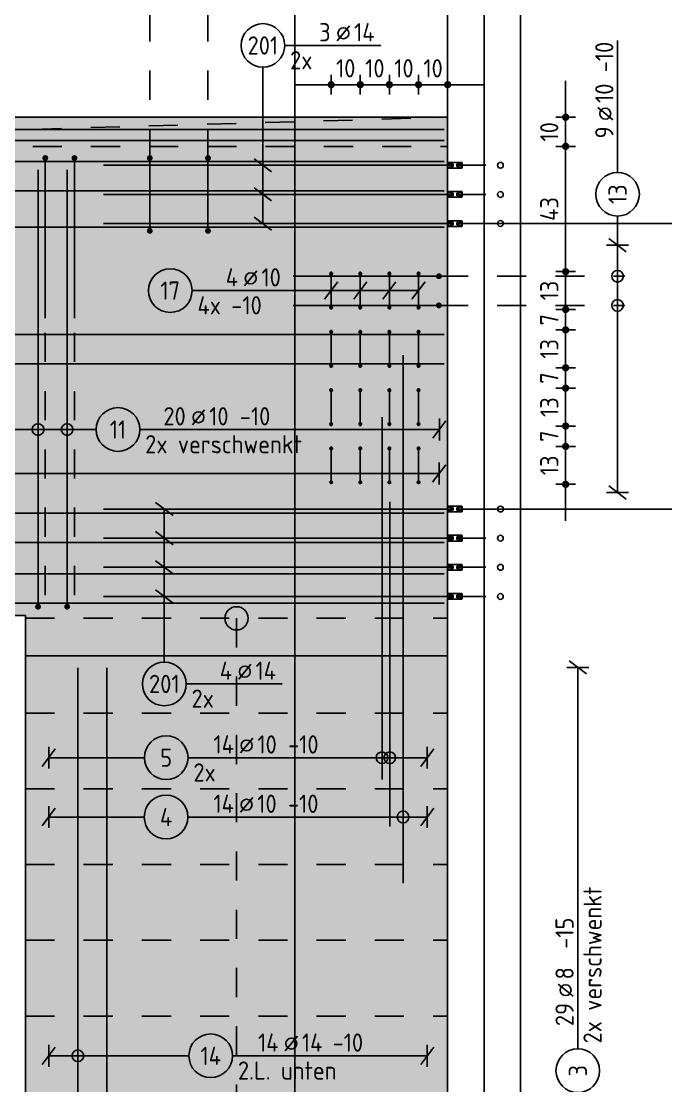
# Model space of a CAD drawing. Extents: x 0 to 27.3, y -4.8 to 14.9.
# Drawn here: x 5.004 to 7.217, y 7.911 to 11.564 of the extents above; entities that cross this region are included whole.
import ezdxf
from ezdxf.enums import TextEntityAlignment as Align

# ---------------------------------------------------------------- set-up
doc = ezdxf.new("R2010")
doc.units = 0
doc.header["$LTSCALE"] = 0.25
for name, pattern in [('AUSGEZOGEN', [1000.01, 1000, 0.01]), ('DOT', [0.175, 0.05, -0.125]), ('HIDDEN', [0.375, 0.25, -0.125]), ('VERDECKT', [0.375, 0.25, -0.125])]:
    doc.linetypes.add(name, pattern=pattern)
for name, color, linetype in [('ACHSEN', 7, 'Continuous'), ('AFU', 7, 'Continuous'), ('BETON', 7, 'Continuous'), ('DRUEBER', 7, 'Continuous'), ('grau_hell', 7, 'Continuous'), ('grau_mittel', 7, 'Continuous'), ('LENTON', 7, 'Continuous'), ('MASSE', 7, 'Continuous'), ('OBJEKT', 7, 'Continuous'), ('RND', 7, 'Continuous'), ('VERDECKT', 7, 'Continuous')]:
    doc.layers.add(name, color=color, linetype=linetype)
doc.layers.add('NOPLOT', color=7, linetype='Continuous', plot=False)
doc.styles.add('txt', font='isocp.shx')
doc.linetypes.add('AFU_50L', pattern='A,0.75,["/",Standard,S=0.2,R=0,X=-0.01,Y=-0.1],0.07,["/",Standard,S=0.2,R=0,X=-0.01,Y=-0.1],0.75', length=1.57)
doc.dimstyles.new('DOT_I', dxfattribs={"dimscale": 0.25, "dimtxt": 0.25, "dimasz": 0.25, "dimexe": 0.1, "dimexo": 0.3, "dimgap": 0.1, "dimtad": 1, "dimdec": 3, "dimzin": 3, "dimtxsty": 'txt', "dimblk": 'DOT', "dimblk1": 'DOT', "dimblk2": 'DOT', "dimsah": 1, "dimcen": 0.1, "dimse1": 1, "dimse2": 1, "dimazin": 0, "dimtfac": 1, "dimtdec": 4, "dimtix": 1, "dimtmove": 2, "dimatfit": 3, "dimfxl": 0, "dimtvp": 1, "dimtolj": 1, "dimtzin": 0, "dimarcsym": 0})

# ---------------------------------------------------------------- blocks, each defined once
blk = doc.blocks.new('RND_LEI')
at = {"layer": 'RND', "color": 7, "linetype": 'Continuous'}
blk.add_line((1.022, 0.066), (1.19, 0.27), dxfattribs=at)
for centre, radius in [((0, 0), 0.3), ((1.106, 0.168), 0.075)]:
    blk.add_circle(centre, radius, dxfattribs=at)
at = {"layer": 'RND', "color": 7, "linetype": 'Continuous', "style": 'txt'}
blk.add_attdef('ANZ', text='', height=0.25, dxfattribs=at).set_placement((0.931, 0.057), align=Align.RIGHT)
for tag, p in [('DUM', (1.253, 0.057)), ('ABSTD', (1.674, 0.057)), ('POSTXT', (0.374, -0.327))]:
    blk.add_attdef(tag, p, '', height=0.25, dxfattribs=at)
blk.add_attdef('POSL', text='', height=0.25, dxfattribs=at).set_placement((0, 0), align=Align.MIDDLE)
blk = doc.blocks.new('LEI_GRE')
at = {"layer": 'RND', "color": 7, "linetype": 'Continuous'}
for p, q in [((0, 0.15), (0, -0.15)), ((-0.09, -0.12), (0.09, 0.12))]:
    blk.add_line(p, q, dxfattribs=at)
blk = doc.blocks.new('DOT')
at = {"layer": 'MASSE', "color": 7, "linetype": 'Continuous'}
for p, q in [((0, 0), (-1, 0)), ((0, 0.54), (0, -0.54))]:
    blk.add_line(p, q, dxfattribs=at)
at = {"layer": 'MASSE', "color": 7, "linetype": 'Continuous', "const_width": 0.2}
blk.add_lwpolyline([(-0.1, 0, 1), (0.1, 0, 1)], format="xyb", close=True, dxfattribs=at)
blk = doc.blocks.new('*D61')
at = {"layer": 'Defpoints', "color": 0, "linetype": 'AUSGEZOGEN', "transparency": 16777216}
for p in [(6.0679, 11.3466), (6.0679, 11.3466), (6.1679, 11.3466)]:
    blk.add_point(p, dxfattribs=at)
at = {"layer": 'MASSE', "color": 0, "linetype": 'AUSGEZOGEN', "lineweight": -2, "transparency": 16777216}
for p, q in [((6.0054, 11.3466), (5.9429, 11.3466)), ((6.1679, 11.3466), (6.0679, 11.3466)), ((6.2304, 11.3466), (6.2929, 11.3466))]:
    blk.add_line(p, q, dxfattribs=at)
at = {"layer": 'MASSE', "color": 0, "linetype": 'AUSGEZOGEN', "lineweight": -2, "transparency": 16777216, "xscale": 0.0625, "yscale": 0.0625, "zscale": 0.0625}
blk.add_blockref('DOT', (6.0679, 11.3466), dxfattribs=at)
at = {"layer": 'MASSE', "color": 0, "linetype": 'AUSGEZOGEN', "lineweight": -2, "transparency": 16777216, "xscale": 0.0625, "yscale": 0.0625, "zscale": 0.0625, "rotation": 180}
blk.add_blockref('DOT', (6.1679, 11.3466), dxfattribs=at)
at = {"layer": 'MASSE', "color": 0, "linetype": 'AUSGEZOGEN', "transparency": 16777216, "insert": (6.1179, 11.4028), "char_height": 0.0625, "attachment_point": 5, "style": 'txt'}
blk.add_mtext('\\A1;10', dxfattribs=at)
blk = doc.blocks.new('*D62')
at = {"layer": 'Defpoints', "color": 0, "linetype": 'AUSGEZOGEN', "transparency": 16777216}
for p in [(6.1679, 11.3466), (6.2679, 11.3466), (6.2679, 11.3466)]:
    blk.add_point(p, dxfattribs=at)
at = {"layer": 'MASSE', "color": 0, "linetype": 'AUSGEZOGEN', "lineweight": -2, "transparency": 16777216}
for p, q in [((6.1054, 11.3466), (6.0429, 11.3466)), ((6.1679, 11.3466), (6.2679, 11.3466)), ((6.3304, 11.3466), (6.3929, 11.3466))]:
    blk.add_line(p, q, dxfattribs=at)
at = {"layer": 'MASSE', "color": 0, "linetype": 'AUSGEZOGEN', "lineweight": -2, "transparency": 16777216, "xscale": 0.0625, "yscale": 0.0625, "zscale": 0.0625}
blk.add_blockref('DOT', (6.1679, 11.3466), dxfattribs=at)
at = {"layer": 'MASSE', "color": 0, "linetype": 'AUSGEZOGEN', "lineweight": -2, "transparency": 16777216, "xscale": 0.0625, "yscale": 0.0625, "zscale": 0.0625, "rotation": 180}
blk.add_blockref('DOT', (6.2679, 11.3466), dxfattribs=at)
at = {"layer": 'MASSE', "color": 0, "linetype": 'AUSGEZOGEN', "transparency": 16777216, "insert": (6.2179, 11.4028), "char_height": 0.0625, "attachment_point": 5, "style": 'txt'}
blk.add_mtext('\\A1;10', dxfattribs=at)
blk = doc.blocks.new('*D63')
at = {"layer": 'Defpoints', "color": 0, "linetype": 'AUSGEZOGEN', "transparency": 16777216}
for p in [(6.2679, 11.3466), (6.3679, 11.3466), (6.3679, 11.3466)]:
    blk.add_point(p, dxfattribs=at)
at = {"layer": 'MASSE', "color": 0, "linetype": 'AUSGEZOGEN', "lineweight": -2, "transparency": 16777216}
for p, q in [((6.2054, 11.3466), (6.1429, 11.3466)), ((6.2679, 11.3466), (6.3679, 11.3466)), ((6.4304, 11.3466), (6.4929, 11.3466))]:
    blk.add_line(p, q, dxfattribs=at)
at = {"layer": 'MASSE', "color": 0, "linetype": 'AUSGEZOGEN', "lineweight": -2, "transparency": 16777216, "xscale": 0.0625, "yscale": 0.0625, "zscale": 0.0625}
blk.add_blockref('DOT', (6.2679, 11.3466), dxfattribs=at)
at = {"layer": 'MASSE', "color": 0, "linetype": 'AUSGEZOGEN', "lineweight": -2, "transparency": 16777216, "xscale": 0.0625, "yscale": 0.0625, "zscale": 0.0625, "rotation": 180}
blk.add_blockref('DOT', (6.3679, 11.3466), dxfattribs=at)
at = {"layer": 'MASSE', "color": 0, "linetype": 'AUSGEZOGEN', "transparency": 16777216, "insert": (6.3179, 11.4028), "char_height": 0.0625, "attachment_point": 5, "style": 'txt'}
blk.add_mtext('\\A1;10', dxfattribs=at)
blk = doc.blocks.new('*D64')
at = {"layer": 'Defpoints', "color": 0, "linetype": 'AUSGEZOGEN', "transparency": 16777216}
for p in [(6.3679, 11.3466), (6.4679, 11.3466), (6.4679, 11.3466)]:
    blk.add_point(p, dxfattribs=at)
at = {"layer": 'MASSE', "color": 0, "linetype": 'AUSGEZOGEN', "lineweight": -2, "transparency": 16777216}
for p, q in [((6.3054, 11.3466), (6.2429, 11.3466)), ((6.3679, 11.3466), (6.4679, 11.3466)), ((6.5304, 11.3466), (6.5929, 11.3466))]:
    blk.add_line(p, q, dxfattribs=at)
at = {"layer": 'MASSE', "color": 0, "linetype": 'AUSGEZOGEN', "lineweight": -2, "transparency": 16777216, "xscale": 0.0625, "yscale": 0.0625, "zscale": 0.0625}
blk.add_blockref('DOT', (6.3679, 11.3466), dxfattribs=at)
at = {"layer": 'MASSE', "color": 0, "linetype": 'AUSGEZOGEN', "lineweight": -2, "transparency": 16777216, "xscale": 0.0625, "yscale": 0.0625, "zscale": 0.0625, "rotation": 180}
blk.add_blockref('DOT', (6.4679, 11.3466), dxfattribs=at)
at = {"layer": 'MASSE', "color": 0, "linetype": 'AUSGEZOGEN', "transparency": 16777216, "insert": (6.4179, 11.4028), "char_height": 0.0625, "attachment_point": 5, "style": 'txt'}
blk.add_mtext('\\A1;10', dxfattribs=at)
blk = doc.blocks.new('*D80')
at = {"layer": 'Defpoints', "color": 0, "linetype": 'AUSGEZOGEN', "transparency": 16777216}
for p in [(6.8732, 11.2349), (6.8732, 11.2349), (6.8732, 11.1349)]:
    blk.add_point(p, dxfattribs=at)
at = {"layer": 'MASSE', "color": 0, "linetype": 'AUSGEZOGEN', "lineweight": -2, "transparency": 16777216}
for p, q in [((6.8732, 11.2974), (6.8732, 11.3599)), ((6.8732, 11.1349), (6.8732, 11.2349)), ((6.8732, 11.0724), (6.8732, 11.0099))]:
    blk.add_line(p, q, dxfattribs=at)
at = {"layer": 'MASSE', "color": 0, "linetype": 'AUSGEZOGEN', "lineweight": -2, "transparency": 16777216, "xscale": 0.0625, "yscale": 0.0625, "zscale": 0.0625}
for p, rotation in [((6.8732, 11.2349), 270), ((6.8732, 11.1349), 90)]:
    blk.add_blockref('DOT', p, dxfattribs=dict(at, rotation=rotation))
at = {"layer": 'MASSE', "color": 0, "linetype": 'AUSGEZOGEN', "transparency": 16777216, "insert": (6.8169, 11.1849), "char_height": 0.0625, "attachment_point": 5, "rotation": 90, "style": 'txt'}
blk.add_mtext('\\A1;10', dxfattribs=at)
blk = doc.blocks.new('*D81')
at = {"layer": 'Defpoints', "color": 0, "linetype": 'AUSGEZOGEN', "transparency": 16777216}
for p in [(6.8732, 11.1349), (6.8732, 10.7049), (6.8732, 10.7049)]:
    blk.add_point(p, dxfattribs=at)
at = {"layer": 'MASSE', "color": 0, "linetype": 'AUSGEZOGEN', "lineweight": -2, "transparency": 16777216}
blk.add_line((6.8732, 11.0724), (6.8732, 10.7674), dxfattribs=at)
at = {"layer": 'MASSE', "color": 0, "linetype": 'AUSGEZOGEN', "lineweight": -2, "transparency": 16777216, "xscale": 0.0625, "yscale": 0.0625, "zscale": 0.0625}
for p, rotation in [((6.8732, 11.1349), 90), ((6.8732, 10.7049), 270)]:
    blk.add_blockref('DOT', p, dxfattribs=dict(at, rotation=rotation))
at = {"layer": 'MASSE', "color": 0, "linetype": 'AUSGEZOGEN', "transparency": 16777216, "insert": (6.8169, 10.9199), "char_height": 0.0625, "attachment_point": 5, "rotation": 90, "style": 'txt'}
blk.add_mtext('\\A1;43', dxfattribs=at)
blk = doc.blocks.new('*D82')
at = {"layer": 'Defpoints', "color": 0, "linetype": 'AUSGEZOGEN', "transparency": 16777216}
for p in [(6.8732, 10.7049), (6.8732, 10.5749), (6.8732, 10.5749)]:
    blk.add_point(p, dxfattribs=at)
at = {"layer": 'MASSE', "color": 0, "linetype": 'AUSGEZOGEN', "lineweight": -2, "transparency": 16777216}
for p, q in [((6.8732, 10.7674), (6.8732, 10.8299)), ((6.8732, 10.7049), (6.8732, 10.5749)), ((6.8732, 10.5124), (6.8732, 10.4499))]:
    blk.add_line(p, q, dxfattribs=at)
at = {"layer": 'MASSE', "color": 0, "linetype": 'AUSGEZOGEN', "lineweight": -2, "transparency": 16777216, "xscale": 0.0625, "yscale": 0.0625, "zscale": 0.0625}
for p, rotation in [((6.8732, 10.7049), 270), ((6.8732, 10.5749), 90)]:
    blk.add_blockref('DOT', p, dxfattribs=dict(at, rotation=rotation))
at = {"layer": 'MASSE', "color": 0, "linetype": 'AUSGEZOGEN', "transparency": 16777216, "insert": (6.8169, 10.6399), "char_height": 0.0625, "attachment_point": 5, "rotation": 90, "style": 'txt'}
blk.add_mtext('\\A1;13', dxfattribs=at)
blk = doc.blocks.new('*D83')
at = {"layer": 'Defpoints', "color": 0, "linetype": 'AUSGEZOGEN', "transparency": 16777216}
for p in [(6.8732, 10.5749), (6.8732, 10.5049), (6.8732, 10.5049)]:
    blk.add_point(p, dxfattribs=at)
at = {"layer": 'MASSE', "color": 0, "linetype": 'AUSGEZOGEN', "lineweight": -2, "transparency": 16777216}
for p, q in [((6.8732, 10.6374), (6.8732, 10.6999)), ((6.8732, 10.5749), (6.8732, 10.5049)), ((6.8732, 10.4424), (6.8732, 10.3799))]:
    blk.add_line(p, q, dxfattribs=at)
at = {"layer": 'MASSE', "color": 0, "linetype": 'AUSGEZOGEN', "lineweight": -2, "transparency": 16777216, "xscale": 0.0625, "yscale": 0.0625, "zscale": 0.0625}
for p, rotation in [((6.8732, 10.5749), 270), ((6.8732, 10.5049), 90)]:
    blk.add_blockref('DOT', p, dxfattribs=dict(at, rotation=rotation))
at = {"layer": 'MASSE', "color": 0, "linetype": 'AUSGEZOGEN', "transparency": 16777216, "insert": (6.8169, 10.5399), "char_height": 0.0625, "attachment_point": 5, "rotation": 90, "style": 'txt'}
blk.add_mtext('\\A1;7', dxfattribs=at)
blk = doc.blocks.new('*D84')
at = {"layer": 'Defpoints', "color": 0, "linetype": 'AUSGEZOGEN', "transparency": 16777216}
for p in [(6.8732, 10.5049), (6.8732, 10.3749), (6.8732, 10.3749)]:
    blk.add_point(p, dxfattribs=at)
at = {"layer": 'MASSE', "color": 0, "linetype": 'AUSGEZOGEN', "lineweight": -2, "transparency": 16777216}
for p, q in [((6.8732, 10.5674), (6.8732, 10.6299)), ((6.8732, 10.5049), (6.8732, 10.3749)), ((6.8732, 10.3124), (6.8732, 10.2499))]:
    blk.add_line(p, q, dxfattribs=at)
at = {"layer": 'MASSE', "color": 0, "linetype": 'AUSGEZOGEN', "lineweight": -2, "transparency": 16777216, "xscale": 0.0625, "yscale": 0.0625, "zscale": 0.0625}
for p, rotation in [((6.8732, 10.5049), 270), ((6.8732, 10.3749), 90)]:
    blk.add_blockref('DOT', p, dxfattribs=dict(at, rotation=rotation))
at = {"layer": 'MASSE', "color": 0, "linetype": 'AUSGEZOGEN', "transparency": 16777216, "insert": (6.8169, 10.4399), "char_height": 0.0625, "attachment_point": 5, "rotation": 90, "style": 'txt'}
blk.add_mtext('\\A1;13', dxfattribs=at)
blk = doc.blocks.new('*D85')
at = {"layer": 'Defpoints', "color": 0, "linetype": 'AUSGEZOGEN', "transparency": 16777216}
for p in [(6.8732, 10.3749), (6.8732, 10.3049), (6.8732, 10.3049)]:
    blk.add_point(p, dxfattribs=at)
at = {"layer": 'MASSE', "color": 0, "linetype": 'AUSGEZOGEN', "lineweight": -2, "transparency": 16777216}
for p, q in [((6.8732, 10.4374), (6.8732, 10.4999)), ((6.8732, 10.3749), (6.8732, 10.3049)), ((6.8732, 10.2424), (6.8732, 10.1799))]:
    blk.add_line(p, q, dxfattribs=at)
at = {"layer": 'MASSE', "color": 0, "linetype": 'AUSGEZOGEN', "lineweight": -2, "transparency": 16777216, "xscale": 0.0625, "yscale": 0.0625, "zscale": 0.0625}
for p, rotation in [((6.8732, 10.3749), 270), ((6.8732, 10.3049), 90)]:
    blk.add_blockref('DOT', p, dxfattribs=dict(at, rotation=rotation))
at = {"layer": 'MASSE', "color": 0, "linetype": 'AUSGEZOGEN', "transparency": 16777216, "insert": (6.8169, 10.3399), "char_height": 0.0625, "attachment_point": 5, "rotation": 90, "style": 'txt'}
blk.add_mtext('\\A1;7', dxfattribs=at)
blk = doc.blocks.new('*D86')
at = {"layer": 'Defpoints', "color": 0, "linetype": 'AUSGEZOGEN', "transparency": 16777216}
for p in [(6.8732, 10.3049), (6.8732, 10.1749), (6.8732, 10.1749)]:
    blk.add_point(p, dxfattribs=at)
at = {"layer": 'MASSE', "color": 0, "linetype": 'AUSGEZOGEN', "lineweight": -2, "transparency": 16777216}
for p, q in [((6.8732, 10.3674), (6.8732, 10.4299)), ((6.8732, 10.3049), (6.8732, 10.1749)), ((6.8732, 10.1124), (6.8732, 10.0499))]:
    blk.add_line(p, q, dxfattribs=at)
at = {"layer": 'MASSE', "color": 0, "linetype": 'AUSGEZOGEN', "lineweight": -2, "transparency": 16777216, "xscale": 0.0625, "yscale": 0.0625, "zscale": 0.0625}
for p, rotation in [((6.8732, 10.3049), 270), ((6.8732, 10.1749), 90)]:
    blk.add_blockref('DOT', p, dxfattribs=dict(at, rotation=rotation))
at = {"layer": 'MASSE', "color": 0, "linetype": 'AUSGEZOGEN', "transparency": 16777216, "insert": (6.8169, 10.2399), "char_height": 0.0625, "attachment_point": 5, "rotation": 90, "style": 'txt'}
blk.add_mtext('\\A1;13', dxfattribs=at)
blk = doc.blocks.new('*D87')
at = {"layer": 'Defpoints', "color": 0, "linetype": 'AUSGEZOGEN', "transparency": 16777216}
for p in [(6.8732, 10.1749), (6.8732, 10.1049), (6.8732, 10.1049)]:
    blk.add_point(p, dxfattribs=at)
at = {"layer": 'MASSE', "color": 0, "linetype": 'AUSGEZOGEN', "lineweight": -2, "transparency": 16777216}
for p, q in [((6.8732, 10.2374), (6.8732, 10.2999)), ((6.8732, 10.1749), (6.8732, 10.1049)), ((6.8732, 10.0424), (6.8732, 9.9799))]:
    blk.add_line(p, q, dxfattribs=at)
at = {"layer": 'MASSE', "color": 0, "linetype": 'AUSGEZOGEN', "lineweight": -2, "transparency": 16777216, "xscale": 0.0625, "yscale": 0.0625, "zscale": 0.0625}
for p, rotation in [((6.8732, 10.1749), 270), ((6.8732, 10.1049), 90)]:
    blk.add_blockref('DOT', p, dxfattribs=dict(at, rotation=rotation))
at = {"layer": 'MASSE', "color": 0, "linetype": 'AUSGEZOGEN', "transparency": 16777216, "insert": (6.8169, 10.1399), "char_height": 0.0625, "attachment_point": 5, "rotation": 90, "style": 'txt'}
blk.add_mtext('\\A1;7', dxfattribs=at)
blk = doc.blocks.new('*D88')
at = {"layer": 'Defpoints', "color": 0, "linetype": 'AUSGEZOGEN', "transparency": 16777216}
for p in [(6.8732, 10.1049), (6.8732, 9.9749), (6.8732, 9.9749)]:
    blk.add_point(p, dxfattribs=at)
at = {"layer": 'MASSE', "color": 0, "linetype": 'AUSGEZOGEN', "lineweight": -2, "transparency": 16777216}
for p, q in [((6.8732, 10.1674), (6.8732, 10.2299)), ((6.8732, 10.1049), (6.8732, 9.9749)), ((6.8732, 9.9124), (6.8732, 9.8499))]:
    blk.add_line(p, q, dxfattribs=at)
at = {"layer": 'MASSE', "color": 0, "linetype": 'AUSGEZOGEN', "lineweight": -2, "transparency": 16777216, "xscale": 0.0625, "yscale": 0.0625, "zscale": 0.0625}
for p, rotation in [((6.8732, 10.1049), 270), ((6.8732, 9.9749), 90)]:
    blk.add_blockref('DOT', p, dxfattribs=dict(at, rotation=rotation))
at = {"layer": 'MASSE', "color": 0, "linetype": 'AUSGEZOGEN', "transparency": 16777216, "insert": (6.8169, 10.0399), "char_height": 0.0625, "attachment_point": 5, "rotation": 90, "style": 'txt'}
blk.add_mtext('\\A1;13', dxfattribs=at)

msp = doc.modelspace()

# ---------------------------------------------------------------- hatches: boundary and pattern name
at = {"layer": 'grau_hell', "transparency": 33554687}
msp.add_hatch(color=9, dxfattribs=at).paths.add_polyline_path([(3.0429, 11.2349), (3.0429, 8.8649), (4.4929, 8.8649), (4.4929, 9.5249), (5.0179, 9.5249), (5.0179, 9.386), (6.4679, 9.386), (6.4679, 11.2349)])
at = {"layer": 'grau_mittel'}
h = msp.add_hatch(color=61, dxfattribs=at)
h.paths.add_polyline_path([(6.4679, 9.386), (5.0179, 9.386), (5.0179, 5.8649), (5.0179, 5.7952), (6.4679, 5.7952)])
h.paths.add_polyline_path([(3.0429, 7.0449), (4.4929, 7.0449), (4.4929, 8.8649), (3.0429, 8.8649)])

# ---------------------------------------------------------------- linework, layer by layer
at = {"layer": 'ACHSEN', "color": 140, "linetype": 'AUSGEZOGEN'}
msp.add_line((6.5929, 13.2849), (6.5929, 5.0813), dxfattribs=at)
at = {"layer": 'AFU', "color": 8, "linetype": 'AFU_50L'}
msp.add_line((5.0179, 9.386), (6.4679, 9.386), dxfattribs=at)
at = {"layer": 'BETON', "color": 6, "linetype": 'AUSGEZOGEN', "lineweight": -2}
for p, q in [((6.4679, 5.0813), (6.4679, 12.2349)), ((6.7179, 12.2349), (6.7179, 5.0813))]:
    msp.add_line(p, q, dxfattribs=at)
at = {"layer": 'BETON', "color": 6, "linetype": 'AUSGEZOGEN'}
for p, q in [((3.0429, 11.2349), (6.4679, 11.2349)), ((4.4929, 9.5249), (5.0179, 9.5249)), ((5.0179, 5.8649), (5.0179, 9.5249))]:
    msp.add_line(p, q, dxfattribs=at)
at = {"layer": 'DRUEBER', "color": 7, "linetype": 'DOT'}
for p, q in [((5.0179, 9.5149), (6.4679, 9.5149)), ((5.7429, 9.5149), (5.7429, 5.8649)), ((5.0179, 9.1899), (6.4679, 9.1899)), ((5.0179, 8.9299), (6.4679, 8.9299)), ((5.0179, 8.6699), (6.4679, 8.6699)), ((5.0179, 8.4099), (6.4679, 8.4099)), ((5.0179, 8.1499), (6.4679, 8.1499))]:
    msp.add_line(p, q, dxfattribs=at)
at = {"layer": 'LENTON', "color": 102}
for p, q in [((6.4679, 11.0797), (6.4689, 11.0797)), ((6.4679, 11.0748), (6.4679, 11.0797)), ((6.4679, 11.0772), (6.4688, 11.076)), ((6.4679, 11.065), (6.4679, 11.0748)), ((6.4688, 11.0637), (6.4688, 11.076)), ((6.4688, 11.076), (6.4864, 11.0741)), ((6.4688, 11.0637), (6.4688, 11.076)), ((6.4689, 11.0797), (6.4695, 11.0785)), ((6.4702, 11.0785), (6.4708, 11.0797)), ((6.4708, 11.0797), (6.5163, 11.0797)), ((6.4864, 11.0656), (6.4864, 11.0741)), ((6.4991, 11.0741), (6.5167, 11.076)), ((6.4991, 11.0656), (6.4991, 11.0741)), ((6.5163, 11.0797), (6.5177, 11.0784)), ((6.5167, 11.076), (6.5177, 11.0772)), ((6.5177, 11.0784), (6.5177, 11.0772)), ((6.5177, 11.0699), (6.5177, 11.0772)), ((6.4679, 11.06), (6.4679, 11.065)), ((6.4688, 11.0637), (6.4679, 11.0626)), ((6.4679, 11.06), (6.4689, 11.06)), ((6.4864, 11.0656), (6.4688, 11.0637)), ((6.4695, 11.0612), (6.4689, 11.06)), ((6.4708, 11.06), (6.4702, 11.0612)), ((6.4708, 11.06), (6.5163, 11.06)), ((6.5167, 11.0637), (6.4991, 11.0656)), ((6.5177, 11.0614), (6.5163, 11.06)), ((6.5177, 11.0626), (6.5167, 11.0637)), ((6.5177, 11.0625), (6.5177, 11.0699)), ((6.5177, 11.0614), (6.5177, 11.0625)), ((6.4679, 10.9797), (6.4689, 10.9797)), ((6.4679, 10.9748), (6.4679, 10.9797)), ((6.4679, 10.9772), (6.4688, 10.976)), ((6.4679, 10.965), (6.4679, 10.9748)), ((6.4679, 10.96), (6.4679, 10.965)), ((6.4688, 10.9637), (6.4679, 10.9626)), ((6.4688, 10.9637), (6.4688, 10.976)), ((6.4688, 10.976), (6.4864, 10.9741)), ((6.4688, 10.9637), (6.4688, 10.976)), ((6.4864, 10.9656), (6.4688, 10.9637)), ((6.4689, 10.9797), (6.4695, 10.9785)), ((6.4695, 10.9612), (6.4689, 10.96)), ((6.4702, 10.9785), (6.4708, 10.9797)), ((6.4708, 10.96), (6.4702, 10.9612)), ((6.4708, 10.9797), (6.5163, 10.9797)), ((6.4864, 10.9656), (6.4864, 10.9741)), ((6.4991, 10.9741), (6.5167, 10.976)), ((6.4991, 10.9656), (6.4991, 10.9741)), ((6.5167, 10.9637), (6.4991, 10.9656)), ((6.5163, 10.9797), (6.5177, 10.9784)), ((6.5177, 10.9614), (6.5163, 10.96)), ((6.5167, 10.976), (6.5177, 10.9772)), ((6.5177, 10.9626), (6.5167, 10.9637)), ((6.5177, 10.9784), (6.5177, 10.9772)), ((6.5177, 10.9699), (6.5177, 10.9772)), ((6.5177, 10.9625), (6.5177, 10.9699)), ((6.5177, 10.9614), (6.5177, 10.9625)), ((6.4679, 10.96), (6.4689, 10.96)), ((6.4708, 10.96), (6.5163, 10.96)), ((6.4679, 10.8797), (6.4689, 10.8797)), ((6.4679, 10.8748), (6.4679, 10.8797)), ((6.4679, 10.8772), (6.4688, 10.876)), ((6.4679, 10.865), (6.4679, 10.8748)), ((6.4679, 10.86), (6.4679, 10.865)), ((6.4688, 10.8637), (6.4679, 10.8626)), ((6.4679, 10.86), (6.4689, 10.86)), ((6.4688, 10.8637), (6.4688, 10.876)), ((6.4688, 10.876), (6.4864, 10.8741)), ((6.4688, 10.8637), (6.4688, 10.876)), ((6.4864, 10.8656), (6.4688, 10.8637)), ((6.4689, 10.8797), (6.4695, 10.8785)), ((6.4695, 10.8612), (6.4689, 10.86)), ((6.4702, 10.8785), (6.4708, 10.8797)), ((6.4708, 10.86), (6.4702, 10.8612)), ((6.4708, 10.8797), (6.5163, 10.8797)), ((6.4708, 10.86), (6.5163, 10.86)), ((6.4864, 10.8656), (6.4864, 10.8741)), ((6.4991, 10.8741), (6.5167, 10.876)), ((6.4991, 10.8656), (6.4991, 10.8741)), ((6.5167, 10.8637), (6.4991, 10.8656)), ((6.5163, 10.8797), (6.5177, 10.8784)), ((6.5177, 10.8614), (6.5163, 10.86)), ((6.5167, 10.876), (6.5177, 10.8772)), ((6.5177, 10.8626), (6.5167, 10.8637)), ((6.5177, 10.8784), (6.5177, 10.8772)), ((6.5177, 10.8699), (6.5177, 10.8772)), ((6.5177, 10.8625), (6.5177, 10.8699)), ((6.5177, 10.8614), (6.5177, 10.8625)), ((6.4679, 9.8998), (6.4689, 9.8998)), ((6.4679, 9.8949), (6.4679, 9.8998)), ((6.4679, 9.8973), (6.4688, 9.8961)), ((6.4679, 9.8851), (6.4679, 9.8949)), ((6.4679, 9.8802), (6.4679, 9.8851)), ((6.4688, 9.8838), (6.4679, 9.8827)), ((6.4679, 9.8802), (6.4689, 9.8802)), ((6.4688, 9.8838), (6.4688, 9.8961)), ((6.4688, 9.8961), (6.4864, 9.8942)), ((6.4688, 9.8838), (6.4688, 9.8961)), ((6.4864, 9.8857), (6.4688, 9.8838)), ((6.4689, 9.8998), (6.4695, 9.8986)), ((6.4695, 9.8813), (6.4689, 9.8802)), ((6.4702, 9.8986), (6.4708, 9.8998)), ((6.4708, 9.8802), (6.4702, 9.8813)), ((6.4708, 9.8998), (6.5163, 9.8998)), ((6.4708, 9.8802), (6.5163, 9.8802)), ((6.4864, 9.8857), (6.4864, 9.8942)), ((6.4991, 9.8942), (6.5167, 9.8961)), ((6.4991, 9.8857), (6.4991, 9.8942)), ((6.5167, 9.8838), (6.4991, 9.8857)), ((6.5163, 9.8998), (6.5177, 9.8985)), ((6.5177, 9.8815), (6.5163, 9.8802)), ((6.5167, 9.8961), (6.5177, 9.8973)), ((6.5177, 9.8827), (6.5167, 9.8838)), ((6.5177, 9.8985), (6.5177, 9.8973)), ((6.5177, 9.89), (6.5177, 9.8973)), ((6.5177, 9.8826), (6.5177, 9.89)), ((6.5177, 9.8815), (6.5177, 9.8826)), ((6.4679, 9.7998), (6.4689, 9.7998)), ((6.4679, 9.7949), (6.4679, 9.7998)), ((6.4679, 9.7973), (6.4688, 9.7961)), ((6.4679, 9.7851), (6.4679, 9.7949)), ((6.4688, 9.7838), (6.4688, 9.7961)), ((6.4688, 9.7961), (6.4864, 9.7942)), ((6.4688, 9.7838), (6.4688, 9.7961)), ((6.4689, 9.7998), (6.4695, 9.7986)), ((6.4702, 9.7986), (6.4708, 9.7998)), ((6.4708, 9.7998), (6.5163, 9.7998)), ((6.4864, 9.7857), (6.4864, 9.7942)), ((6.4991, 9.7942), (6.5167, 9.7961)), ((6.4991, 9.7857), (6.4991, 9.7942)), ((6.5163, 9.7998), (6.5177, 9.7985)), ((6.5167, 9.7961), (6.5177, 9.7973)), ((6.5177, 9.7985), (6.5177, 9.7973)), ((6.5177, 9.79), (6.5177, 9.7973)), ((6.4679, 9.7802), (6.4679, 9.7851)), ((6.4688, 9.7838), (6.4679, 9.7827)), ((6.4679, 9.7802), (6.4689, 9.7802)), ((6.4864, 9.7857), (6.4688, 9.7838)), ((6.4695, 9.7813), (6.4689, 9.7802)), ((6.4708, 9.7802), (6.4702, 9.7813)), ((6.4708, 9.7802), (6.5163, 9.7802)), ((6.5167, 9.7838), (6.4991, 9.7857)), ((6.5177, 9.7815), (6.5163, 9.7802)), ((6.5177, 9.7827), (6.5167, 9.7838)), ((6.5177, 9.7826), (6.5177, 9.79)), ((6.5177, 9.7815), (6.5177, 9.7826)), ((6.4679, 9.6998), (6.4689, 9.6998)), ((6.4679, 9.6949), (6.4679, 9.6998)), ((6.4679, 9.6973), (6.4688, 9.6961)), ((6.4679, 9.6851), (6.4679, 9.6949)), ((6.4679, 9.6802), (6.4679, 9.6851)), ((6.4688, 9.6838), (6.4679, 9.6827)), ((6.4688, 9.6838), (6.4688, 9.6961)), ((6.4688, 9.6961), (6.4864, 9.6942)), ((6.4688, 9.6838), (6.4688, 9.6961)), ((6.4864, 9.6857), (6.4688, 9.6838)), ((6.4689, 9.6998), (6.4695, 9.6986)), ((6.4702, 9.6986), (6.4708, 9.6998)), ((6.4708, 9.6998), (6.5163, 9.6998)), ((6.4864, 9.6857), (6.4864, 9.6942)), ((6.4991, 9.6942), (6.5167, 9.6961)), ((6.4991, 9.6857), (6.4991, 9.6942)), ((6.5167, 9.6838), (6.4991, 9.6857)), ((6.5163, 9.6998), (6.5177, 9.6985)), ((6.5167, 9.6961), (6.5177, 9.6973)), ((6.5177, 9.6827), (6.5167, 9.6838)), ((6.5177, 9.6985), (6.5177, 9.6973)), ((6.5177, 9.69), (6.5177, 9.6973)), ((6.5177, 9.6826), (6.5177, 9.69)), ((6.5177, 9.6815), (6.5177, 9.6826)), ((6.4679, 9.6802), (6.4689, 9.6802)), ((6.4695, 9.6813), (6.4689, 9.6802)), ((6.4708, 9.6802), (6.4702, 9.6813)), ((6.4708, 9.6802), (6.5163, 9.6802)), ((6.5177, 9.6815), (6.5163, 9.6802)), ((6.4679, 9.5998), (6.4689, 9.5998)), ((6.4679, 9.5949), (6.4679, 9.5998)), ((6.4679, 9.5973), (6.4688, 9.5961)), ((6.4679, 9.5851), (6.4679, 9.5949)), ((6.4679, 9.5802), (6.4679, 9.5851)), ((6.4688, 9.5838), (6.4679, 9.5827)), ((6.4679, 9.5802), (6.4689, 9.5802)), ((6.4688, 9.5838), (6.4688, 9.5961)), ((6.4688, 9.5961), (6.4864, 9.5942)), ((6.4688, 9.5838), (6.4688, 9.5961)), ((6.4864, 9.5857), (6.4688, 9.5838)), ((6.4689, 9.5998), (6.4695, 9.5986)), ((6.4695, 9.5813), (6.4689, 9.5802)), ((6.4702, 9.5986), (6.4708, 9.5998)), ((6.4708, 9.5802), (6.4702, 9.5813)), ((6.4708, 9.5998), (6.5163, 9.5998)), ((6.4708, 9.5802), (6.5163, 9.5802)), ((6.4864, 9.5857), (6.4864, 9.5942)), ((6.4991, 9.5942), (6.5167, 9.5961)), ((6.4991, 9.5857), (6.4991, 9.5942)), ((6.5167, 9.5838), (6.4991, 9.5857)), ((6.5163, 9.5998), (6.5177, 9.5985)), ((6.5177, 9.5815), (6.5163, 9.5802)), ((6.5167, 9.5961), (6.5177, 9.5973)), ((6.5177, 9.5827), (6.5167, 9.5838)), ((6.5177, 9.5985), (6.5177, 9.5973)), ((6.5177, 9.59), (6.5177, 9.5973)), ((6.5177, 9.5826), (6.5177, 9.59)), ((6.5177, 9.5815), (6.5177, 9.5826))]:
    msp.add_line(p, q, dxfattribs=at)
at = {"layer": 'LENTON', "color": 102, "linetype": 'AUSGEZOGEN'}
for p, q in [((6.5167, 11.0637), (6.5167, 11.076)), ((6.5167, 10.9637), (6.5167, 10.976)), ((6.5167, 10.8637), (6.5167, 10.876)), ((6.5167, 9.8838), (6.5167, 9.8961)), ((6.5167, 9.7838), (6.5167, 9.7961)), ((6.5167, 9.6838), (6.5167, 9.6961)), ((6.5167, 9.5838), (6.5167, 9.5961))]:
    msp.add_line(p, q, dxfattribs=at)
at = {"layer": 'LENTON', "color": 102}
for centre, start, end in [((6.4699, 11.0787), 207.5001, 332.4999), ((6.4699, 11.061), 27.5, 152.5), ((6.4699, 10.9787), 207.5001, 332.4999), ((6.4699, 10.961), 27.5, 152.5), ((6.4699, 10.8787), 207.5001, 332.4999), ((6.4699, 10.861), 27.5, 152.5), ((6.4699, 9.8988), 207.5001, 332.4999), ((6.4699, 9.8811), 27.5, 152.5), ((6.4699, 9.7988), 207.5001, 332.4999), ((6.4699, 9.7811), 27.5, 152.5), ((6.4699, 9.6988), 207.5001, 332.4999), ((6.4699, 9.6811), 27.5, 152.5), ((6.4699, 9.5988), 207.5001, 332.4999), ((6.4699, 9.5811), 27.5, 152.5)]:
    msp.add_arc(centre, 0.00041, start, end, dxfattribs=at)
at = {"layer": 'NOPLOT', "color": 191, "linetype": 'AUSGEZOGEN'}
for p, q in [((5.9435, 5.7094), (5.9435, 12.615)), ((6.5741, 10.8699), (8.2883, 10.8699)), ((6.5929, 9.89), (8.4529, 9.89))]:
    msp.add_line(p, q, dxfattribs=at)
at = {"layer": 'OBJEKT', "color": 7, "linetype": 'AUSGEZOGEN'}
msp.add_circle((5.7429, 9.5149), 0.04, dxfattribs=at)
at = {"layer": 'RND', "color": 102, "linetype": 'VERDECKT'}
for p, q in [((5.4449, 11.0949), (5.4449, 11.6314)), ((5.6449, 11.0949), (5.6449, 11.6314)), ((6.4379, 10.6891), (7.0764, 10.6891)), ((6.4379, 10.5891), (7.0764, 10.5891))]:
    msp.add_line(p, q, dxfattribs=at)
at = {"layer": 'RND', "color": 7, "linetype": 'AUSGEZOGEN'}
for p, q in [((5.9084, 11.4812), (6.2384, 11.4812)), ((7.0514, 11.0457), (7.0514, 11.4988)), ((7.0514, 10.7959), (7.0514, 10.8957)), ((7.0514, 9.947), (7.0514, 10.7959)), ((5.5902, 10.6399), (5.9102, 10.6399)), ((4.513, 10.163), (5.2607, 10.163)), ((5.4107, 10.163), (6.4395, 10.163)), ((4.4247, 10.0121), (6.439, 10.0121)), ((6.915, 9.3465), (6.915, 8.0371)), ((5.5699, 9.2898), (5.8999, 9.2898)), ((5.098, 9.0365), (5.4263, 9.0365)), ((5.5763, 9.0365), (6.398, 9.0365)), ((5.098, 8.8329), (5.426, 8.8329)), ((5.576, 8.8329), (6.398, 8.8329)), ((5.098, 8.0133), (5.5793, 8.0133)), ((5.7293, 8.0133), (6.398, 8.0133))]:
    msp.add_line(p, q, dxfattribs=at)
at = {"layer": 'RND', "color": 102, "linetype": 'AUSGEZOGEN'}
for p, q in [((5.8334, 11.4062), (5.8334, 10.8699)), ((5.9102, 10.6399), (6.3679, 10.6399)), ((5.4949, 9.89), (5.4949, 9.3648))]:
    msp.add_line(p, q, dxfattribs=at)
at = {"layer": 'RND', "color": 1, "linetype": 'HIDDEN'}
for p, q in [((5.0861, 9.5949), (5.0861, 11.0949)), ((5.1861, 9.5949), (5.1861, 11.0949)), ((6.4991, 11.0699), (6.6491, 11.0699)), ((6.4991, 10.9699), (6.6491, 10.9699)), ((6.4991, 10.8699), (6.6491, 10.8699)), ((6.4991, 9.89), (6.6491, 9.89)), ((6.4991, 9.79), (6.6491, 9.79)), ((6.4991, 9.69), (6.6491, 9.69)), ((6.4991, 9.59), (6.6491, 9.59))]:
    msp.add_line(p, q, dxfattribs=at)
at = {"layer": 'RND', "color": 1, "linetype": 'AUSGEZOGEN'}
for points in [[(3.0555, 11.1928), (6.4555, 11.1928)], [(3.0555, 11.1545), (6.4555, 11.1545)], [(3.0555, 11.0827), (6.4555, 11.0827)], [(5.0861, 10.5449), (5.0861, 11.0949)], [(5.1861, 10.5449), (5.1861, 11.0949)], [(5.4449, 11.0949), (5.4449, 10.8449)], [(5.6449, 11.0949), (5.6449, 10.8449)], [(5.0611, 9.5549), (5.0611, 11.0549)], [(5.1611, 9.5549), (5.1611, 11.0549)], [(6.4864, 11.0699), (5.2864, 11.0699)], [(3.0555, 10.9819), (6.4555, 10.9819)], [(6.4864, 10.9699), (5.2864, 10.9699)], [(3.0555, 10.8576), (6.4555, 10.8576)], [(6.4864, 10.8699), (5.2864, 10.8699)], [(6.4379, 10.6891), (5.9379, 10.6891)], [(6.0679, 10.7049), (6.0679, 10.5749)], [(6.1679, 10.7049), (6.1679, 10.5749)], [(6.2679, 10.7049), (6.2679, 10.5749)], [(6.3679, 10.7049), (6.3679, 10.5749)], [(6.4379, 10.5891), (5.9379, 10.5891)], [(3.0555, 10.4888), (6.4555, 10.4888)], [(6.0679, 10.5049), (6.0679, 10.3749)], [(6.1679, 10.5049), (6.1679, 10.3749)], [(6.2679, 10.5049), (6.2679, 10.3749)], [(6.3679, 10.5049), (6.3679, 10.3749)], [(6.315, 10.4177), (6.315, 9.4177), (6.315, 8.6056)], [(3.0555, 10.3888), (6.4555, 10.3888)], [(6.0679, 10.3049), (6.0679, 10.1749)], [(6.1679, 10.3049), (6.1679, 10.1749)], [(6.2679, 10.3049), (6.2679, 10.1749)], [(6.3679, 10.3049), (6.3679, 10.1749)], [(6.2426, 10.2056), (6.2426, 9.2056), (6.2426, 8.9615)], [(6.0679, 10.1049), (6.0679, 9.9749)], [(6.1679, 10.1049), (6.1679, 9.9749)], [(6.2679, 10.1049), (6.2679, 9.9749)], [(6.3679, 10.1049), (6.3679, 9.9749)], [(6.2692, 9.915), (6.2692, 9.615), (6.2692, 8.8004)], [(3.0555, 9.8756), (6.4555, 9.8756)], [(6.4864, 9.89), (5.2864, 9.89)], [(3.0555, 9.7756), (6.4555, 9.7756)], [(6.4864, 9.79), (5.2864, 9.79)], [(6.4864, 9.69), (5.2864, 9.69)], [(3.0555, 9.6678), (6.4555, 9.6678)], [(6.4864, 9.59), (5.2864, 9.59)], [(3.0555, 9.567), (6.4555, 9.567)], [(5.198, 5.8824), (5.198, 9.3452)], [(5.298, 5.8824), (5.298, 9.3452)]]:
    msp.add_lwpolyline(points, dxfattribs=at)
at = {"layer": 'RND', "color": 7, "linetype": 'AUSGEZOGEN'}
for points, const_width in [([(5.0811, 11.0949, 1), (5.0911, 11.0949, 1)], 0.01), ([(5.1811, 11.0949, 1), (5.1911, 11.0949, 1)], 0.01), ([(5.4399, 11.0949, 1), (5.4499, 11.0949, 1)], 0.01), ([(5.6399, 11.0949, 1), (5.6499, 11.0949, 1)], 0.01), ([(5.4399, 10.8449, 1), (5.4499, 10.8449, 1)], 0.01), ([(5.6399, 10.8449, 1), (5.6499, 10.8449, 1)], 0.01), ([(6.0644, 10.6979, 1), (6.0714, 10.6979, 1)], 0.007), ([(6.1644, 10.6979, 1), (6.1714, 10.6979, 1)], 0.007), ([(6.2644, 10.6979, 1), (6.2714, 10.6979, 1)], 0.007), ([(6.3644, 10.6979, 1), (6.3714, 10.6979, 1)], 0.007), ([(6.4429, 10.6891, -1), (6.4329, 10.6891, -1)], 0.01), ([(6.4429, 10.5891, -1), (6.4329, 10.5891, -1)], 0.01), ([(6.0644, 10.5819, 1), (6.0714, 10.5819, 1)], 0.007), ([(6.1644, 10.5819, 1), (6.1714, 10.5819, 1)], 0.007), ([(6.2644, 10.5819, 1), (6.2714, 10.5819, 1)], 0.007), ([(6.3644, 10.5819, 1), (6.3714, 10.5819, 1)], 0.007), ([(6.0644, 10.4979, 1), (6.0714, 10.4979, 1)], 0.007), ([(6.1644, 10.4979, 1), (6.1714, 10.4979, 1)], 0.007), ([(6.2644, 10.4979, 1), (6.2714, 10.4979, 1)], 0.007), ([(6.3644, 10.4979, 1), (6.3714, 10.4979, 1)], 0.007), ([(6.0644, 10.3819, 1), (6.0714, 10.3819, 1)], 0.007), ([(6.1644, 10.3819, 1), (6.1714, 10.3819, 1)], 0.007), ([(6.2644, 10.3819, 1), (6.2714, 10.3819, 1)], 0.007), ([(6.3644, 10.3819, 1), (6.3714, 10.3819, 1)], 0.007), ([(6.0644, 10.2979, 1), (6.0714, 10.2979, 1)], 0.007), ([(6.1644, 10.2979, 1), (6.1714, 10.2979, 1)], 0.007), ([(6.2644, 10.2979, 1), (6.2714, 10.2979, 1)], 0.007), ([(6.3644, 10.2979, 1), (6.3714, 10.2979, 1)], 0.007), ([(6.0644, 10.1819, 1), (6.0714, 10.1819, 1)], 0.007), ([(6.1644, 10.1819, 1), (6.1714, 10.1819, 1)], 0.007), ([(6.2644, 10.1819, 1), (6.2714, 10.1819, 1)], 0.007), ([(6.3644, 10.1819, 1), (6.3714, 10.1819, 1)], 0.007), ([(6.0644, 10.0979, 1), (6.0714, 10.0979, 1)], 0.007), ([(6.1644, 10.0979, 1), (6.1714, 10.0979, 1)], 0.007), ([(6.2644, 10.0979, 1), (6.2714, 10.0979, 1)], 0.007), ([(6.3644, 10.0979, 1), (6.3714, 10.0979, 1)], 0.007), ([(6.0644, 9.9819, 1), (6.0714, 9.9819, 1)], 0.007), ([(6.1644, 9.9819, 1), (6.1714, 9.9819, 1)], 0.007), ([(6.2644, 9.9819, 1), (6.2714, 9.9819, 1)], 0.007), ([(6.3644, 9.9819, 1), (6.3714, 9.9819, 1)], 0.007), ([(5.0561, 9.5549, 1), (5.0661, 9.5549, 1)], 0.01), ([(5.1561, 9.5549, 1), (5.1661, 9.5549, 1)], 0.01)]:
    msp.add_lwpolyline(points, format="xyb", close=True, dxfattribs=dict(at, const_width=const_width))
for centre, radius in [((6.6491, 11.0699), 0.01), ((6.6491, 10.9699), 0.01), ((6.6491, 10.8699), 0.01), ((7.0514, 10.6891), 0.02), ((7.0514, 10.5891), 0.02), ((5.0611, 10.163), 0.02), ((5.1611, 10.163), 0.02), ((6.6491, 9.89), 0.01), ((6.6491, 9.79), 0.01), ((6.6491, 9.69), 0.01), ((6.6491, 9.59), 0.01), ((6.2426, 9.0365), 0.02), ((6.2692, 9.0365), 0.02), ((6.315, 8.8329), 0.02), ((5.198, 8.0133), 0.02)]:
    msp.add_circle(centre, radius, dxfattribs=at)
at = {"layer": 'VERDECKT', "color": 7, "linetype": 'HIDDEN'}
for p, q in [((3.0429, 11.1349), (6.4679, 11.2349)), ((5.0179, 9.386), (6.4679, 9.386))]:
    msp.add_line(p, q, dxfattribs=at)
at = {"layer": 'VERDECKT', "color": 7, "linetype": 'VERDECKT'}
msp.add_line((3.0429, 11.1349), (6.4679, 11.1349), dxfattribs=at)

# ---------------------------------------------------------------- block references
at = {"layer": 'RND', "color": 7, "linetype": 'AUSGEZOGEN', "xscale": 0.25, "yscale": 0.25, "zscale": 0.25}
for p, values in [((5.8334, 11.4812), {'POSL': '201', 'DUM': '14', 'ANZ': '3', 'POSTXT': '2x'}), ((5.5152, 10.6399), {'POSL': '17', 'DUM': '10', 'ANZ': '4', 'POSTXT': '4x -10'}), ((5.3357, 10.163), {'POSL': '11', 'DUM': '10', 'ANZ': '20', 'ABSTD': '-10', 'POSTXT': '2x verschwenkt'}), ((5.4949, 9.2898), {'POSL': '201', 'DUM': '14', 'ANZ': '4', 'POSTXT': '2x'}), ((5.5013, 9.0365), {'POSL': '5', 'DUM': '10', 'ANZ': '14', 'ABSTD': '-10', 'POSTXT': '2x'}), ((5.501, 8.8329), {'POSL': '4', 'DUM': '10', 'ANZ': '14', 'ABSTD': '-10'}), ((5.6543, 8.0133), {'POSL': '14', 'DUM': '14', 'ANZ': '14', 'ABSTD': '-10', 'POSTXT': '2.L. unten'})]:
    msp.add_blockref('RND_LEI', p, dxfattribs=at).add_auto_attribs(values)
at = {"layer": 'RND', "color": 7, "linetype": 'AUSGEZOGEN', "xscale": 0.25, "yscale": 0.25, "zscale": 0.25, "rotation": 90}
for p, values in [((7.0514, 10.9707), {'POSL': '13', 'DUM': '10', 'ANZ': '9', 'ABSTD': '-10'}), ((6.915, 7.9621), {'POSL': '3', 'DUM': '8', 'ANZ': '29', 'ABSTD': '-15', 'POSTXT': '2x verschwenkt'})]:
    msp.add_blockref('RND_LEI', p, dxfattribs=at).add_auto_attribs(values)
at = {"layer": 'RND', "color": 102, "linetype": 'AUSGEZOGEN', "xscale": 0.25, "yscale": 0.25, "zscale": 0.25, "rotation": 270}
for p in [(5.8334, 11.0699), (5.8334, 10.9699), (5.8334, 10.8699), (5.4949, 9.89), (5.4949, 9.79), (5.4949, 9.69), (5.4949, 9.59)]:
    msp.add_blockref('LEI_GRE', p, dxfattribs=at)
at = {"layer": 'RND', "color": 7, "linetype": 'AUSGEZOGEN', "xscale": 0.25, "yscale": 0.25, "zscale": 0.25}
for p, rotation in [((7.0514, 10.7959), 90), ((7.0514, 9.947), 90), ((6.915, 9.3465), 270)]:
    msp.add_blockref('LEI_GRE', p, dxfattribs=dict(at, rotation=rotation))
at = {"layer": 'RND', "color": 102, "linetype": 'AUSGEZOGEN', "xscale": 0.25, "yscale": 0.25, "zscale": 0.25}
for p in [(6.0679, 10.6399), (6.1679, 10.6399), (6.2679, 10.6399), (6.3679, 10.6399)]:
    msp.add_blockref('LEI_GRE', p, dxfattribs=at)
at = {"layer": 'RND', "color": 7, "linetype": 'AUSGEZOGEN', "xscale": 0.25, "yscale": 0.25, "zscale": 0.25}
for p in [(6.4395, 10.163), (6.439, 10.0121), (5.098, 9.0365), (6.398, 9.0365), (5.098, 8.8329), (6.398, 8.8329), (5.098, 8.0133), (6.398, 8.0133)]:
    msp.add_blockref('LEI_GRE', p, dxfattribs=at)

# ---------------------------------------------------------------- dimensions: what is measured, and where the dimension line sits
at = {"layer": 'MASSE', "color": 7, "linetype": 'AUSGEZOGEN'}
for base, p1, p2, picture, middle in [((6.0679, 11.3466), (6.1679, 11.3466), (6.0679, 11.3466), '*D61', (6.1179, 11.4028)), ((6.2679, 11.3466), (6.1679, 11.3466), (6.2679, 11.3466), '*D62', (6.2179, 11.4028)), ((6.3679, 11.3466), (6.2679, 11.3466), (6.3679, 11.3466), '*D63', (6.3179, 11.4028)), ((6.4679, 11.3466), (6.3679, 11.3466), (6.4679, 11.3466), '*D64', (6.4179, 11.4028))]:
    dim = msp.add_linear_dim(base=base, p1=p1, p2=p2, dimstyle='DOT_I', override={"dimdec": 0, "dimlfac": 100}, dxfattribs=at)
    dim.commit()
    dim.dimension.update_dxf_attribs({"geometry": picture, "text_midpoint": middle})
for base, p1, p2, picture, middle in [((6.8732, 11.2349), (6.8732, 11.1349), (6.8732, 11.2349), '*D80', (6.8169, 11.1849)), ((6.8732, 10.7049), (6.8732, 11.1349), (6.8732, 10.7049), '*D81', (6.8169, 10.9199)), ((6.8732, 10.5749), (6.8732, 10.7049), (6.8732, 10.5749), '*D82', (6.8169, 10.6399)), ((6.8732, 10.5049), (6.8732, 10.5749), (6.8732, 10.5049), '*D83', (6.8169, 10.5399)), ((6.8732, 10.3749), (6.8732, 10.5049), (6.8732, 10.3749), '*D84', (6.8169, 10.4399)), ((6.8732, 10.3049), (6.8732, 10.3749), (6.8732, 10.3049), '*D85', (6.8169, 10.3399)), ((6.8732, 10.1749), (6.8732, 10.3049), (6.8732, 10.1749), '*D86', (6.8169, 10.2399)), ((6.8732, 10.1049), (6.8732, 10.1749), (6.8732, 10.1049), '*D87', (6.8169, 10.1399)), ((6.8732, 9.9749), (6.8732, 10.1049), (6.8732, 9.9749), '*D88', (6.8169, 10.0399))]:
    dim = msp.add_linear_dim(base=base, p1=p1, p2=p2, angle=90, dimstyle='DOT_I', override={"dimdec": 0, "dimlfac": 100}, dxfattribs=at)
    dim.commit()
    dim.dimension.update_dxf_attribs({"geometry": picture, "text_midpoint": middle})

doc.saveas('drawing.dxf')
